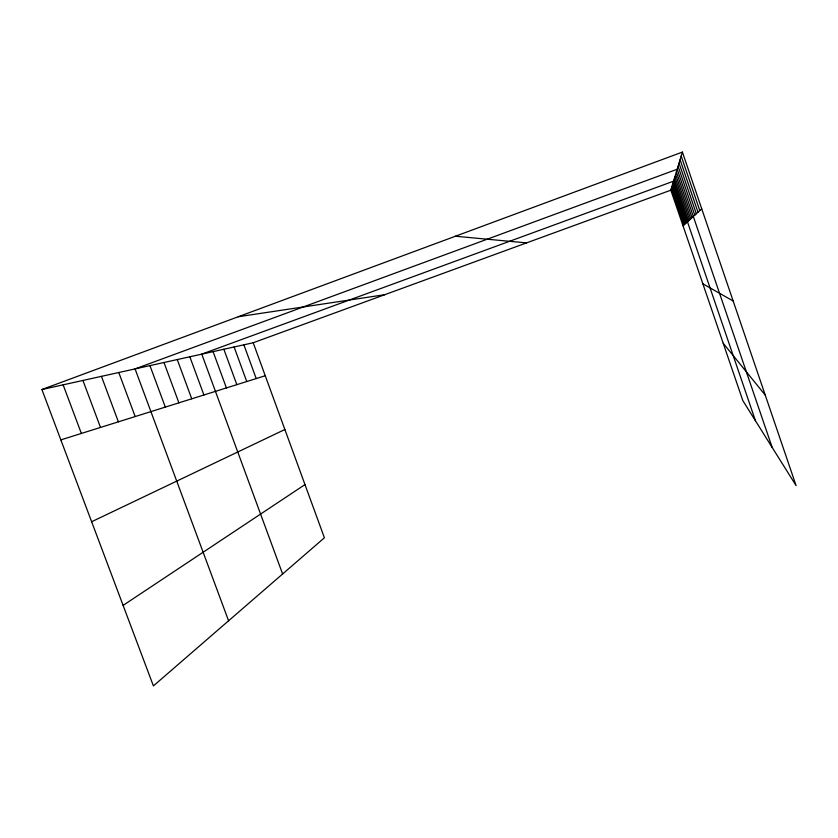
<?xml version="1.0" encoding="UTF-8"?>
<svg xmlns="http://www.w3.org/2000/svg" width="838" height="838" viewBox="0 0 838 838"><rect width="100%" height="100%" fill="white"/><g stroke="black" fill="none" stroke-linecap="round" stroke-linejoin="round"><path stroke-width="1.26" d="M682.394 152.087L796.1 485.631L742.845 400.648L670.84 190.184L682.394 152.087L41.9 389.534L153.406 685.913L324.4 537.787L253.202 342.752L41.9 389.534M683.022 225.81L701.731 208.83M123.113 605.382L304.98 484.594M91.635 521.739L284.868 429.506M253.202 342.752L670.84 190.184M60.839 439.887L265.248 375.738M238.222 316.754L384.694 294.714M455.432 236.232L526.536 242.894M702.883 283.831L733.156 300.999M723.215 343.276L765.241 395.107M63.133 384.831L81.359 433.445M101.44 376.356L118.399 421.828M82.931 380.452L100.508 427.443M228.585 620.79L135.065 368.909L677.188 169.245L772.186 447.471M118.776 372.512L135.169 416.559M177.268 359.565L191.745 398.804M163.986 362.498L178.903 402.837M149.939 365.609L165.316 407.1M213.093 351.625L226.417 387.931M282.616 573.978L201.759 354.139L673.574 181.176L755.488 420.823M189.838 356.779L203.917 394.991M243.879 344.816L256.219 378.577M234.106 346.974L246.76 381.541M223.851 349.247L236.84 384.663M681.189 156.046L699.793 210.589M680.079 159.723L697.991 212.224M679.042 163.127L696.315 213.742M678.078 166.291L694.765 215.157M676.371 171.937L691.989 217.671M675.606 174.461L690.753 218.791M674.883 176.828L689.59 219.849M674.213 179.07L688.49 220.855M672.966 183.176L686.469 222.678M672.39 185.062L685.547 223.526M671.846 186.864L684.656 224.322M671.332 188.56L683.818 225.087"/></g></svg>
